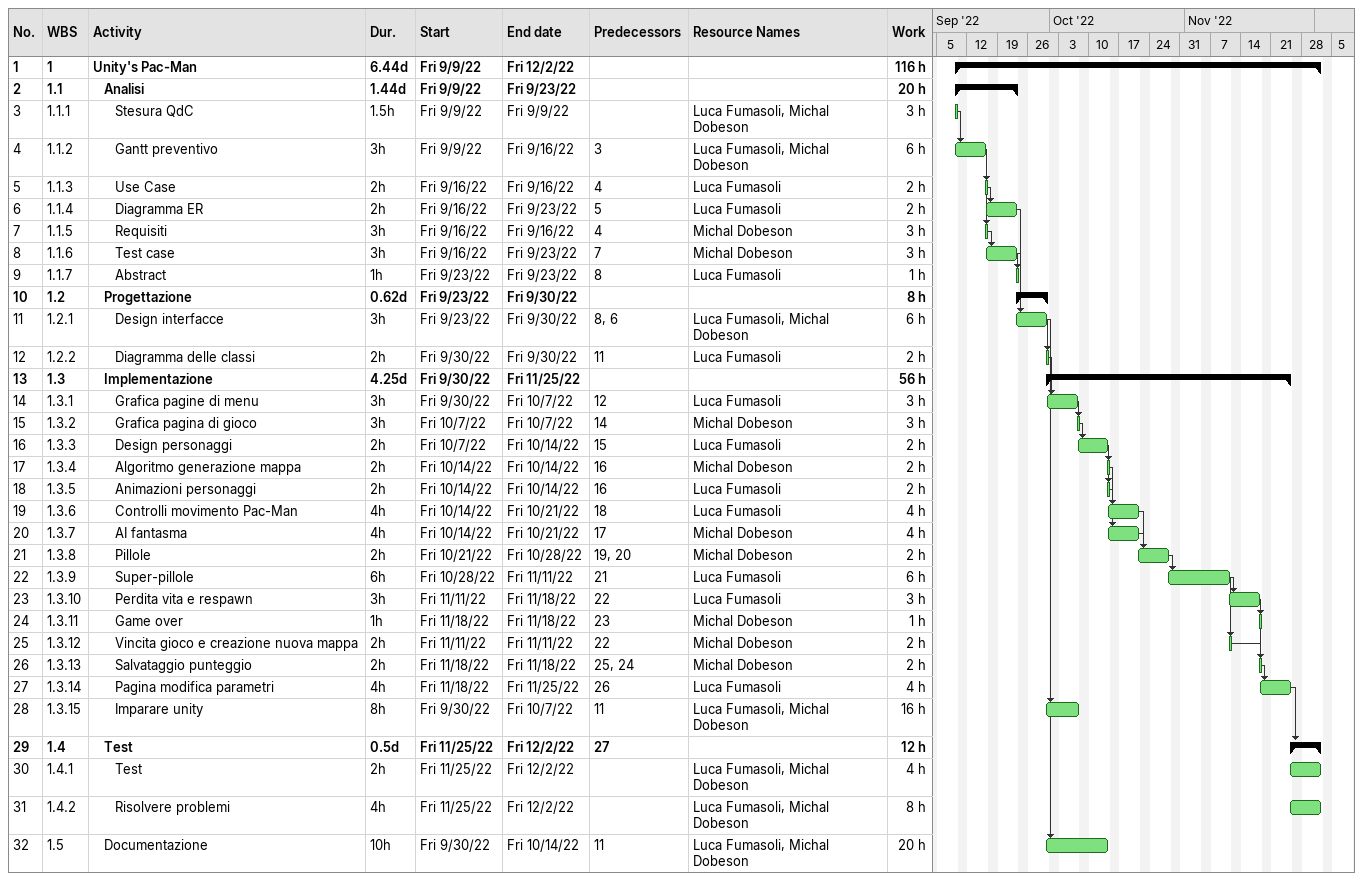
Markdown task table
| ID | WBS | Task | Duration | Start | Finish | Predecessors | Resources | Work (h) |
|---|---|---|---|---|---|---|---|---|
| 1 | 1 | **Unity's Pac-Man** | 6.44d | 2022-09-09 | 2022-12-02 |  |  | 116 |
| 2 | 1.1 | **Analisi** | 1.44d | 2022-09-09 | 2022-09-23 |  |  | 20 |
| 3 | 1.1.1 | Stesura QdC | 1.5h | 2022-09-09 | 2022-09-09 |  | Luca Fumasoli, Michal Dobeson | 3 |
| 4 | 1.1.2 | Gantt preventivo | 3h | 2022-09-09 | 2022-09-16 | 3 | Luca Fumasoli, Michal Dobeson | 6 |
| 5 | 1.1.3 | Use Case | 2h | 2022-09-16 | 2022-09-16 | 4 | Luca Fumasoli | 2 |
| 6 | 1.1.4 | Diagramma ER | 2h | 2022-09-16 | 2022-09-23 | 5 | Luca Fumasoli | 2 |
| 7 | 1.1.5 | Requisiti | 3h | 2022-09-16 | 2022-09-16 | 4 | Michal Dobeson | 3 |
| 8 | 1.1.6 | Test case | 3h | 2022-09-16 | 2022-09-23 | 7 | Michal Dobeson | 3 |
| 9 | 1.1.7 | Abstract | 1h | 2022-09-23 | 2022-09-23 | 8 | Luca Fumasoli | 1 |
| 10 | 1.2 | **Progettazione** | 0.62d | 2022-09-23 | 2022-09-30 |  |  | 8 |
| 11 | 1.2.1 | Design interfacce | 3h | 2022-09-23 | 2022-09-30 | 8, 6 | Luca Fumasoli, Michal Dobeson | 6 |
| 12 | 1.2.2 | Diagramma delle classi | 2h | 2022-09-30 | 2022-09-30 | 11 | Luca Fumasoli | 2 |
| 13 | 1.3 | **Implementazione** | 4.25d | 2022-09-30 | 2022-11-25 |  |  | 56 |
| 14 | 1.3.1 | Grafica pagine di menu | 3h | 2022-09-30 | 2022-10-07 | 12 | Luca Fumasoli | 3 |
| 15 | 1.3.2 | Grafica pagina di gioco | 3h | 2022-10-07 | 2022-10-07 | 14 | Michal Dobeson | 3 |
| 16 | 1.3.3 | Design personaggi | 2h | 2022-10-07 | 2022-10-14 | 15 | Luca Fumasoli | 2 |
| 17 | 1.3.4 | Algoritmo generazione mappa | 2h | 2022-10-14 | 2022-10-14 | 16 | Michal Dobeson | 2 |
| 18 | 1.3.5 | Animazioni personaggi | 2h | 2022-10-14 | 2022-10-14 | 16 | Luca Fumasoli | 2 |
| 19 | 1.3.6 | Controlli movimento Pac-Man | 4h | 2022-10-14 | 2022-10-21 | 18 | Luca Fumasoli | 4 |
| 20 | 1.3.7 | AI fantasma | 4h | 2022-10-14 | 2022-10-21 | 17 | Michal Dobeson | 4 |
| 21 | 1.3.8 | Pillole | 2h | 2022-10-21 | 2022-10-28 | 19, 20 | Michal Dobeson | 2 |
| 22 | 1.3.9 | Super-pillole | 6h | 2022-10-28 | 2022-11-11 | 21 | Luca Fumasoli | 6 |
| 23 | 1.3.10 | Perdita vita e respawn | 3h | 2022-11-11 | 2022-11-18 | 22 | Luca Fumasoli | 3 |
| 24 | 1.3.11 | Game over | 1h | 2022-11-18 | 2022-11-18 | 23 | Michal Dobeson | 1 |
| 25 | 1.3.12 | Vincita gioco e creazione nuova mappa | 2h | 2022-11-11 | 2022-11-11 | 22 | Michal Dobeson | 2 |
| 26 | 1.3.13 | Salvataggio punteggio | 2h | 2022-11-18 | 2022-11-18 | 25, 24 | Michal Dobeson | 2 |
| 27 | 1.3.14 | Pagina modifica parametri | 4h | 2022-11-18 | 2022-11-25 | 26 | Luca Fumasoli | 4 |
| 28 | 1.3.15 | Imparare unity | 8h | 2022-09-30 | 2022-10-07 | 11 | Luca Fumasoli, Michal Dobeson | 16 |
| 29 | 1.4 | **Test** | 0.5d | 2022-11-25 | 2022-12-02 | 27 |  | 12 |
| 30 | 1.4.1 | Test | 2h | 2022-11-25 | 2022-12-02 |  | Luca Fumasoli, Michal Dobeson | 4 |
| 31 | 1.4.2 | Risolvere problemi | 4h | 2022-11-25 | 2022-12-02 |  | Luca Fumasoli, Michal Dobeson | 8 |
| 32 | 1.5 | Documentazione | 10h | 2022-09-30 | 2022-10-14 | 11 | Luca Fumasoli, Michal Dobeson | 20 |
